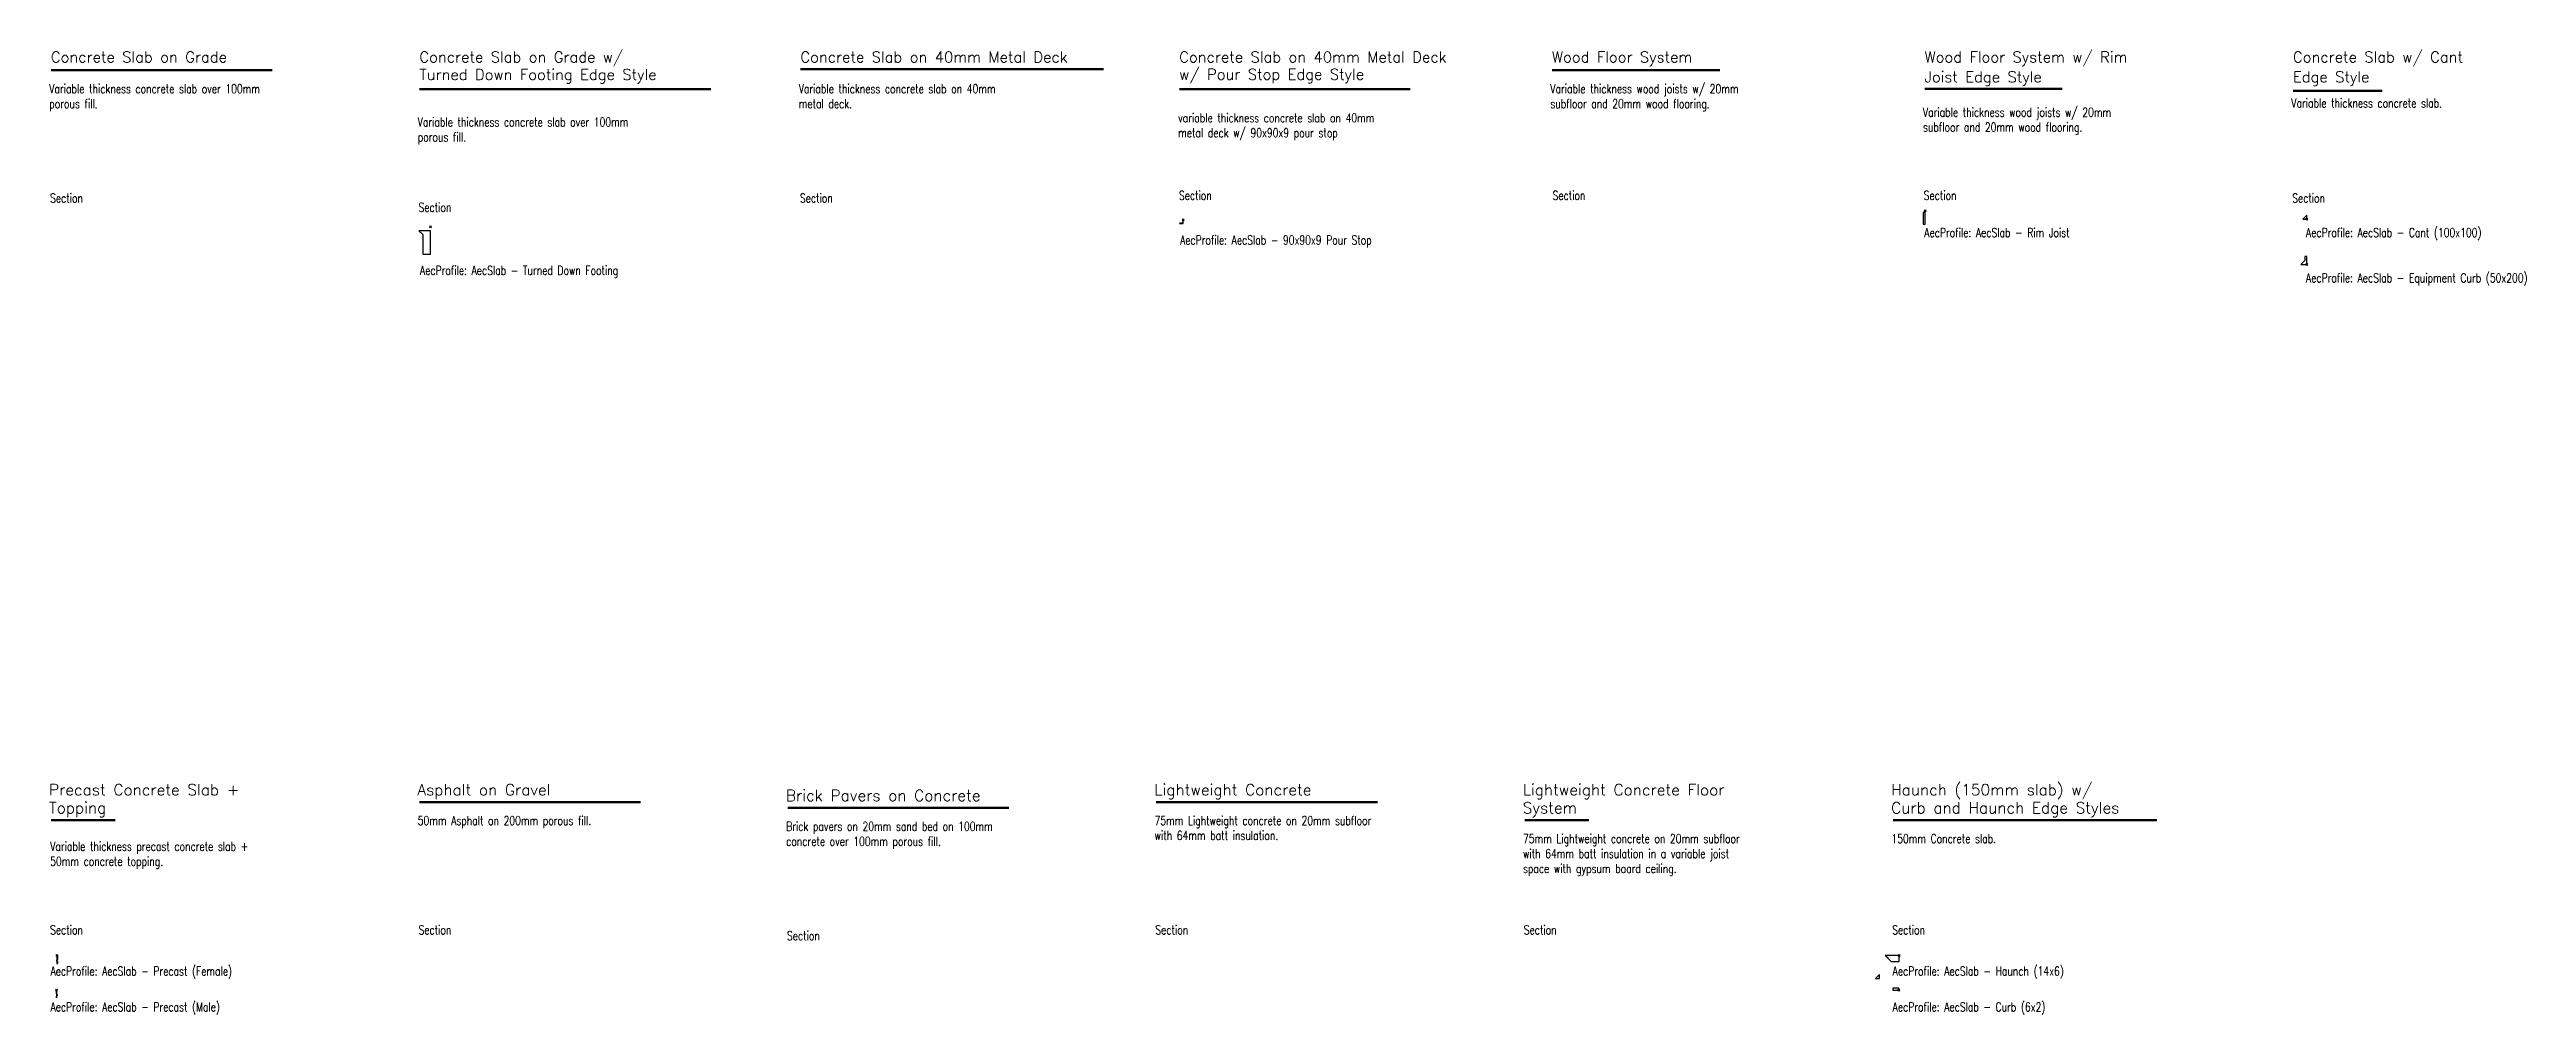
# Model space of a CAD drawing. Header units: millimetres. Extents: x -18 to 63137, y -7193 to 17383.
import ezdxf
from ezdxf.enums import TextEntityAlignment as Align

# ---------------------------------------------------------------- set-up
doc = ezdxf.new("R2010")
doc.units = ezdxf.units.MM
doc.header["$LTSCALE"] = 0.5
doc.layers.add('A-Anno-Note', color=231, linetype='Continuous', lineweight=25)
doc.layers.add('G-Anno-Ttlb', color=213, linetype='Continuous', lineweight=50)
doc.styles.add('Arch-Dim', font='romans.shx', dxfattribs={"width": 0.75})
doc.styles.add('RomanS', font='romans.shx')

# ---------------------------------------------------------------- blocks, each defined once
blk = doc.blocks.new('Anno_Title_T2')
at = {"color": 0, "linetype": 'ByBlock', "lineweight": -2, "style": 'RomanS'}
blk.add_attdef('TITLE', (0, 0.5), '', height=1.25, dxfattribs=at)
blk.add_attdef('SCALE', text='', height=0.75, dxfattribs=at).set_placement((0, -0.5), align=Align.TOP_LEFT)

msp = doc.modelspace()

# ---------------------------------------------------------------- linework, layer by layer
msp.add_lwpolyline([(46538, -6276), (46638, -6276), (46638, -6176)], close=True)
at = {"elevation": 2438}
for points in [[(46792, -5695), (46942, -5845), (47142, -5845), (47142, -5695)], [(46981, -6573), (47131, -6573), (47131, -6523), (46981, -6523)]]:
    msp.add_lwpolyline(points, close=True, dxfattribs=at)
at = {"layer": 'A-Anno-Note'}
for points in [[(47780, 13248), (47830, 13299)], [(47830, 13248), (47780, 13299)], [(9673, 12845), (9724, 12896)], [(9724, 12845), (9673, 12896)], [(28861, 13019), (28911, 13070)], [(28911, 13019), (28861, 13070)], [(57510, 13040), (57561, 13090)], [(57561, 13040), (57510, 13090)], [(57510, 11886), (57561, 11936)], [(57561, 11886), (57510, 11936)]]:
    msp.add_lwpolyline(points, dxfattribs=at)
for points in [[(9499, 12770), (9399, 12770), (9499, 12670), (9499, 12170), (9699, 12170), (9699, 12770)], [(47755, 12933), (47805, 12933), (47805, 13233), (47755, 13233)], [(57436, 13065), (57536, 13065), (57536, 13165)], [(57386, 11911), (57536, 11911), (57536, 12111), (57486, 12111), (57486, 12011)]]:
    msp.add_lwpolyline(points, close=True, dxfattribs=at)
msp.add_lwpolyline([(28886, 12954), (28886, 13044, 0.414214), (28877, 13035), (28877, 12972, -0.414214), (28868, 12963), (28805, 12963, 0.414214), (28796, 12954)], format="xyb", close=True, dxfattribs=at)
at = {"layer": 'A-Anno-Note', "elevation": 2438}
for points in [[(147, -5720), (197, -5670)], [(197, -5720), (147, -5670)], [(47116, -5720), (47167, -5670)], [(47167, -5720), (47116, -5670)], [(136, -6598), (186, -6547)], [(186, -6598), (136, -6547)], [(47105, -6598), (47156, -6547)], [(47156, -6598), (47105, -6547)]]:
    msp.add_lwpolyline(points, dxfattribs=at)
for points in [[(172, -5895), (192, -5895), (192, -5855), (172, -5835), (172, -5815), (192, -5795), (192, -5695), (172, -5695)], [(46786, -5695), (46938, -5847), (47142, -5847), (47142, -5695)], [(161, -6773), (161, -6773), (161, -6733), (181, -6713), (181, -6693), (161, -6673), (161, -6573), (161, -6573)], [(46978, -6573), (47131, -6573), (47131, -6522), (46978, -6522)]]:
    msp.add_lwpolyline(points, close=True, dxfattribs=at)
at = {"layer": 'G-Anno-Ttlb', "const_width": 61}
for points in [[(16, 16856), (5661, 16856)], [(19126, 16888), (26856, 16888)], [(38289, 16856), (42577, 16856)], [(9412, 16375), (16845, 16375)], [(28786, 16375), (34682, 16375)], [(47790, 16381), (51303, 16381)], [(57184, 16332), (59465, 16332)], [(9410, -1784), (15055, -1784)], [(28198, -1784), (33843, -1784)], [(16, -2245), (1658, -2245)], [(18804, -1932), (24449, -1932)], [(37592, -2245), (39233, -2245)], [(46986, -2245), (53719, -2245)]]:
    msp.add_lwpolyline(points, dxfattribs=at)

# ---------------------------------------------------------------- block references
at = {"layer": 'G-Anno-Ttlb'}
ref = msp.add_blockref('Anno_Title_T2', (16, 16945), dxfattribs=dict(at, xscale=220.5, yscale=220.5, zscale=220.5))
ref.add_attrib('TITLE', 'Concrete Slab on Grade', (16, 17055), dxfattribs={"layer": '0', "color": 0, "linetype": 'ByBlock', "lineweight": -2, "height": 275.62, "style": 'Arch-Dim'})
ref = msp.add_blockref('Anno_Title_T2', (9412, 16945), dxfattribs=dict(at, xscale=220.5, yscale=220.5, zscale=220.5))
ref.add_attrib('TITLE', 'Concrete Slab on Grade w/', (9412, 17055), dxfattribs={"layer": '0', "color": 0, "linetype": 'ByBlock', "lineweight": -2, "height": 275.62, "style": 'Arch-Dim'})
ref = msp.add_blockref('Anno_Title_T2', (19126, 16945), dxfattribs=dict(at, xscale=220.5, yscale=220.5, zscale=220.5))
ref.add_attrib('TITLE', 'Concrete Slab on 40mm Metal Deck', (19126, 17055), dxfattribs={"layer": '0', "color": 0, "linetype": 'ByBlock', "lineweight": -2, "height": 275.62, "style": 'Arch-Dim'})
ref = msp.add_blockref('Anno_Title_T2', (28786, 16945), dxfattribs=dict(at, xscale=220.5, yscale=220.5, zscale=220.5))
ref.add_attrib('TITLE', 'Concrete Slab on 40mm Metal Deck', (28786, 17055), dxfattribs={"layer": '0', "color": 0, "linetype": 'ByBlock', "lineweight": -2, "height": 275.62, "style": 'Arch-Dim'})
ref = msp.add_blockref('Anno_Title_T2', (38289, 16945), dxfattribs=dict(at, xscale=220.5, yscale=220.5, zscale=220.5))
ref.add_attrib('TITLE', 'Wood Floor System', (38289, 17055), dxfattribs={"layer": '0', "color": 0, "linetype": 'ByBlock', "lineweight": -2, "height": 275.62, "style": 'Arch-Dim'})
ref = msp.add_blockref('Anno_Title_T2', (47790, 16945), dxfattribs=dict(at, xscale=220.5, yscale=220.5, zscale=220.5))
ref.add_attrib('TITLE', 'Wood Floor System w/ Rim', (47790, 17055), dxfattribs={"layer": '0', "color": 0, "linetype": 'ByBlock', "lineweight": -2, "height": 275.62, "style": 'Arch-Dim'})
ref = msp.add_blockref('Anno_Title_T2', (57184, 16945), dxfattribs=dict(at, xscale=220.5, yscale=220.5, zscale=220.5))
ref.add_attrib('TITLE', 'Concrete Slab w/ Cant', (57184, 17055), dxfattribs={"layer": '0', "color": 0, "linetype": 'ByBlock', "lineweight": -2, "height": 275.62, "style": 'Arch-Dim'})
ref = msp.add_blockref('Anno_Title_T2', (9412, 16501), dxfattribs=dict(at, xscale=220.5, yscale=220.5, zscale=220.5))
ref.add_attrib('TITLE', 'Turned Down Footing Edge Style', (9412, 16611), dxfattribs={"layer": '0', "color": 0, "linetype": 'ByBlock', "lineweight": -2, "height": 275.62, "style": 'Arch-Dim'})
ref = msp.add_blockref('Anno_Title_T2', (28786, 16507), dxfattribs=dict(at, xscale=220.5, yscale=220.5, zscale=220.5))
ref.add_attrib('TITLE', 'w/ Pour Stop Edge Style', (28786, 16617), dxfattribs={"layer": '0', "color": 0, "linetype": 'ByBlock', "lineweight": -2, "height": 275.62, "style": 'Arch-Dim'})
ref = msp.add_blockref('Anno_Title_T2', (47790, 16440), dxfattribs=dict(at, xscale=220.5, yscale=220.5, zscale=220.5))
ref.add_attrib('TITLE', 'Joist Edge Style', (47790, 16550), dxfattribs={"layer": '0', "color": 0, "linetype": 'ByBlock', "lineweight": -2, "height": 275.62, "style": 'Arch-Dim'})
ref = msp.add_blockref('Anno_Title_T2', (57184, 16440), dxfattribs=dict(at, xscale=220.5, yscale=220.5, zscale=220.5))
ref.add_attrib('TITLE', 'Edge Style', (57184, 16550), dxfattribs={"layer": '0', "color": 0, "linetype": 'ByBlock', "lineweight": -2, "height": 275.6, "style": 'Arch-Dim'})
ref = msp.add_blockref('Anno_Title_T2', (-30, -2187), dxfattribs=dict(at, xscale=228.6, yscale=228.5999999999985, zscale=228.6))
ref.add_attrib('TITLE', 'Topping', (-30, -2073), dxfattribs={"layer": '0', "color": 0, "linetype": 'ByBlock', "lineweight": -2, "height": 285.8, "style": 'Arch-Dim'})
ref = msp.add_blockref('Anno_Title_T2', (-30, -1727), dxfattribs=dict(at, xscale=228.6, yscale=228.5999999999985, zscale=228.6))
ref.add_attrib('TITLE', 'Precast Concrete Slab + ', (-30, -1612), dxfattribs={"layer": '0', "color": 0, "linetype": 'ByBlock', "lineweight": -2, "height": 285.75, "style": 'Arch-Dim'})
ref = msp.add_blockref('Anno_Title_T2', (9364, -1727), dxfattribs=dict(at, xscale=228.6, yscale=228.5999999999985, zscale=228.6))
ref.add_attrib('TITLE', 'Asphalt on Gravel', (9364, -1612), dxfattribs={"layer": '0', "color": 0, "linetype": 'ByBlock', "lineweight": -2, "height": 285.75, "style": 'Arch-Dim'})
ref = msp.add_blockref('Anno_Title_T2', (18758, -1875), dxfattribs=dict(at, xscale=228.6, yscale=228.5999999999985, zscale=228.6))
ref.add_attrib('TITLE', 'Brick Pavers on Concrete', (18758, -1760), dxfattribs={"layer": '0', "color": 0, "linetype": 'ByBlock', "lineweight": -2, "height": 285.75, "style": 'Arch-Dim'})
ref = msp.add_blockref('Anno_Title_T2', (28152, -1727), dxfattribs=dict(at, xscale=228.6, yscale=228.5999999999985, zscale=228.6))
ref.add_attrib('TITLE', 'Lightweight Concrete', (28152, -1612), dxfattribs={"layer": '0', "color": 0, "linetype": 'ByBlock', "lineweight": -2, "height": 285.75, "style": 'Arch-Dim'})
ref = msp.add_blockref('Anno_Title_T2', (37546, -2187), dxfattribs=dict(at, xscale=228.6, yscale=228.5999999999985, zscale=228.6))
ref.add_attrib('TITLE', 'System', (37546, -2073), dxfattribs={"layer": '0', "color": 0, "linetype": 'ByBlock', "lineweight": -2, "height": 285.8, "style": 'Arch-Dim'})
ref = msp.add_blockref('Anno_Title_T2', (37546, -1727), dxfattribs=dict(at, xscale=228.6, yscale=228.5999999999985, zscale=228.6))
ref.add_attrib('TITLE', 'Lightweight Concrete Floor', (37546, -1612), dxfattribs={"layer": '0', "color": 0, "linetype": 'ByBlock', "lineweight": -2, "height": 285.75, "style": 'Arch-Dim'})
ref = msp.add_blockref('Anno_Title_T2', (46939, -2187), dxfattribs=dict(at, xscale=228.6, yscale=228.5999999999985, zscale=228.6))
ref.add_attrib('TITLE', 'Curb and Haunch Edge Styles', (46939, -2073), dxfattribs={"layer": '0', "color": 0, "linetype": 'ByBlock', "lineweight": -2, "height": 285.75, "style": 'Arch-Dim'})
ref = msp.add_blockref('Anno_Title_T2', (46939, -1727), dxfattribs=dict(at, xscale=228.6, yscale=228.5999999999985, zscale=228.6))
ref.add_attrib('TITLE', 'Haunch (150mm slab) w/', (46939, -1612), dxfattribs={"layer": '0', "color": 0, "linetype": 'ByBlock', "lineweight": -2, "height": 285.75, "style": 'Arch-Dim'})

# ---------------------------------------------------------------- texts
at = {"layer": 'A-Anno-Note', "char_height": 228.6, "width": 6096, "attachment_point": 1, "style": 'Arch-Dim'}
for s, insert in [('Variable thickness concrete slab over 100mm porous fill.', (-24, 16500)), ('\\A1;Variable thickness concrete slab on 40mm m{\\H1x;etal deck.}', (19085, 16500)), ('\\A1;Variable thickness wood joists w/ {\\H1x;20mm} subfloor and 20mm{\\H1x; wood flooring.}', (38249, 16500)), ('\\A1;Variable thickness wood joists w/ {\\H1x;20mm\\H1x; subfloor and 20mm\\H1x; wood flooring.}', (47750, 15903)), ('Variable thickness concrete slab.', (57142, 16134)), ('Variable thickness concrete slab over 100mm porous fill.', (9370, 15652)), ('\\A1;variable thickness concrete slab on 40mm metal deck w/ {\\A0;90x90x9} pour stop', (28759, 15759)), ('Section', (-3, 13715)), ('Section', (9391, 13478)), ('Section', (19115, 13715)), ('Section', (28779, 13783)), ('Section', (38306, 13783)), ('Section', (47769, 13783)), ('Section', (57165, 13715)), ('AecProfile: AecSlab - 90x90x9 Pour Stop', (28808, 12646)), ('AecProfile: AecSlab - Rim Joist', (47785, 12837)), ('AecProfile: AecSlab - Cant (100x100)', (57516, 12837)), ('AecProfile: AecSlab - Turned Down Footing', (9428, 11873)), ('AecProfile: AecSlab - Equipment Curb (50x200)', (57516, 11683)), ('50mm Asphalt on 200mm porous fill.', (9370, -2140)), ('\\A1;Brick pavers on 20mm sand bed on 100mm concrete over 100mm porous fill.', (18764, -2288)), ('\\A1;75mm Lightweight concrete on 20mm subfloor with 64mm batt insulation.', (28158, -2140)), ('Variable thickness precast concrete slab + 50mm concrete topping.', (-1, -2797)), ('\\A1;75mm Lightweight concrete on 20mm subfloor with 64mm batt insulation in a variable joist space with gypsum board ceiling.', (37552, -2600)), ('150mm Concrete slab.', (46946, -2600)), ('Section', (-3, -4925)), ('Section', (9391, -4925)), ('Section', (28178, -4925)), ('Section', (37572, -4925)), ('Section', (46966, -4925)), ('Section', (18785, -5073)), ('AecProfile: AecSlab - Precast (Female)', (7, -5975, 2438)), ('AecProfile: AecSlab - Haunch (14x6)', (46977, -5975, 2438)), ('AecProfile: AecSlab - Precast (Male)', (7, -6888, 2438)), ('AecProfile: AecSlab - Curb (6x2)', (46977, -6888, 2438))]:
    msp.add_mtext(s, dxfattribs=dict(at, insert=insert))

doc.saveas('drawing.dxf')
